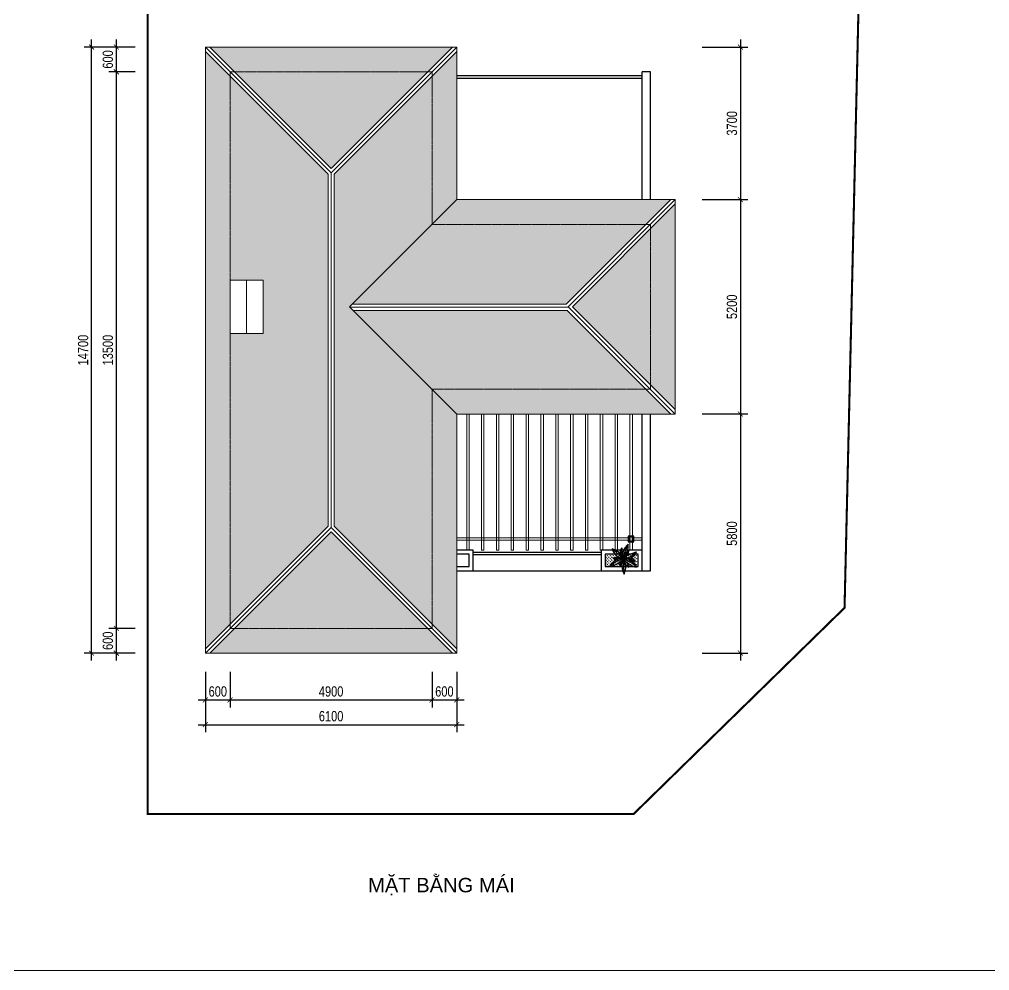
# Model space of a CAD drawing. Header units: millimetres. Extents: x 33748 to 451939, y -263262 to 62681.
# Drawn here: x 250200 to 273743, y -29645 to -6574 of the extents above; entities that cross this region are included whole.
import ezdxf
from ezdxf.enums import TextEntityAlignment as Align

# ---------------------------------------------------------------- set-up
doc = ezdxf.new("R2010")
doc.units = ezdxf.units.MM
doc.header["$PDMODE"] = 98
doc.linetypes.add('CENTER', pattern=[50.8, 31.75, -6.35, 6.35, -6.35])
doc.linetypes.add('HIDDEN', pattern=[0.375, 0.25, -0.125])
doc.layers.get('Defpoints').update_dxf_attribs({"color": 202, "lineweight": 13})
for name, color, linetype, lineweight in [('-FURNITURE', 46, 'Continuous', 9), ('-HIDE', 3, 'HIDDEN', 13), ('-LINE1', 7, 'Continuous', 18), ('-RANH GIOI KHU DAT', 12, 'CENTER', 18), ('-TEXT', 7, 'Continuous', 15)]:
    doc.layers.add(name, color=color, linetype=linetype, lineweight=lineweight)
for name, color, linetype in [('1-NETMANH', 8, 'Continuous'), ('12. NET DIM', 9, 'Continuous'), ('13. NET HATCH', 252, 'Continuous'), ('A-Flor-Hral', 242, 'Continuous')]:
    doc.layers.add(name, color=color, linetype=linetype)
doc.styles.add('AVANH', font='', dxfattribs={"width": 0.8})
doc.styles.get("Standard").update_dxf_attribs({"font": 'arial.ttf'})
doc.styles.get('AVANH').set_extended_font_data('.VnAvantH')
doc.dimstyles.new('C_100A3', dxfattribs={"dimscale": 100, "dimtxt": 2.5, "dimasz": 1.2, "dimexe": 1.8, "dimexo": 0, "dimgap": 0.75, "dimtad": 1, "dimdec": 0, "dimzin": 0, "dimdsep": 46, "dimtxsty": 'AVANH', "dimblk": 'ARCHTICK', "dimcen": 0, "dimdle": 1.8, "dimclrd": 256, "dimclre": 256, "dimclrt": 7, "dimadec": 0, "dimazin": 0, "dimtfac": 0.0001, "dimtdec": 0, "dimtix": 1, "dimtmove": 2, "dimatfit": 3, "dimldrblk": 'ARCHTICK', "dimfxl": 1.8, "dimtolj": 1, "dimtzin": 0, "dimarcsym": 0})

# ---------------------------------------------------------------- blocks, each defined once
blk = doc.blocks.new('_ARCHTICK')
at = {"const_width": 0.15}
blk.add_lwpolyline([(-0.5, -0.5), (0.5, 0.5)], dxfattribs=at)
blk = doc.blocks.new('*D264')
at = {"layer": '12. NET DIM', "lineweight": -2, "transparency": 16777216}
for p, q in [((254714, -22402), (254714, -23261)), ((255314, -22402), (255314, -23261)), ((254534, -23081), (255494, -23081))]:
    blk.add_line(p, q, dxfattribs=at)
at = {"layer": 'Defpoints', "color": 0, "transparency": 16777216}
for p in [(254714, -22402), (255314, -22402), (255314, -23081)]:
    blk.add_point(p, dxfattribs=at)
at = {"layer": '12. NET DIM', "lineweight": -2, "transparency": 16777216, "xscale": 120, "yscale": 120, "zscale": 120, "rotation": 180}
blk.add_blockref('_ARCHTICK', (254714, -23081), dxfattribs=at)
at = {"layer": '12. NET DIM', "lineweight": -2, "transparency": 16777216, "xscale": 120, "yscale": 120, "zscale": 120}
blk.add_blockref('_ARCHTICK', (255314, -23081), dxfattribs=at)
at = {"layer": '12. NET DIM', "color": 7, "transparency": 16777216, "insert": (255014, -22876), "char_height": 250, "attachment_point": 5, "style": 'AVANH'}
blk.add_mtext('\\A1;600', dxfattribs=at)
blk = doc.blocks.new('*D265')
at = {"layer": '12. NET DIM', "lineweight": -2, "transparency": 16777216}
for p, q in [((255314, -22402), (255314, -23261)), ((260213, -22402), (260213, -23261)), ((255134, -23081), (260393, -23081))]:
    blk.add_line(p, q, dxfattribs=at)
at = {"layer": 'Defpoints', "color": 0, "transparency": 16777216}
for p in [(255314, -22402), (260213, -22402), (260213, -23081)]:
    blk.add_point(p, dxfattribs=at)
at = {"layer": '12. NET DIM', "lineweight": -2, "transparency": 16777216, "xscale": 120, "yscale": 120, "zscale": 120, "rotation": 180}
blk.add_blockref('_ARCHTICK', (255314, -23081), dxfattribs=at)
at = {"layer": '12. NET DIM', "lineweight": -2, "transparency": 16777216, "xscale": 120, "yscale": 120, "zscale": 120}
blk.add_blockref('_ARCHTICK', (260213, -23081), dxfattribs=at)
at = {"layer": '12. NET DIM', "color": 7, "transparency": 16777216, "insert": (257764, -22876), "char_height": 250, "attachment_point": 5, "style": 'AVANH'}
blk.add_mtext('\\A1;4900', dxfattribs=at)
blk = doc.blocks.new('*D266')
at = {"layer": '12. NET DIM', "lineweight": -2, "transparency": 16777216}
for p, q in [((260213, -22402), (260213, -23261)), ((260813, -22402), (260813, -23261)), ((260033, -23081), (260993, -23081))]:
    blk.add_line(p, q, dxfattribs=at)
at = {"layer": 'Defpoints', "color": 0, "transparency": 16777216}
for p in [(260213, -22402), (260813, -22402), (260813, -23081)]:
    blk.add_point(p, dxfattribs=at)
at = {"layer": '12. NET DIM', "lineweight": -2, "transparency": 16777216, "xscale": 120, "yscale": 120, "zscale": 120, "rotation": 180}
blk.add_blockref('_ARCHTICK', (260213, -23081), dxfattribs=at)
at = {"layer": '12. NET DIM', "lineweight": -2, "transparency": 16777216, "xscale": 120, "yscale": 120, "zscale": 120}
blk.add_blockref('_ARCHTICK', (260813, -23081), dxfattribs=at)
at = {"layer": '12. NET DIM', "color": 7, "transparency": 16777216, "insert": (260513, -22876), "char_height": 250, "attachment_point": 5, "style": 'AVANH'}
blk.add_mtext('\\A1;600', dxfattribs=at)
blk = doc.blocks.new('*D267')
at = {"layer": '12. NET DIM', "lineweight": -2, "transparency": 16777216}
for p, q in [((254714, -22402), (254714, -23861)), ((260813, -22402), (260813, -23861)), ((254534, -23681), (260993, -23681))]:
    blk.add_line(p, q, dxfattribs=at)
at = {"layer": 'Defpoints', "color": 0, "transparency": 16777216}
for p in [(254714, -22402), (260813, -22402), (260813, -23681)]:
    blk.add_point(p, dxfattribs=at)
at = {"layer": '12. NET DIM', "lineweight": -2, "transparency": 16777216, "xscale": 120, "yscale": 120, "zscale": 120, "rotation": 180}
blk.add_blockref('_ARCHTICK', (254714, -23681), dxfattribs=at)
at = {"layer": '12. NET DIM', "lineweight": -2, "transparency": 16777216, "xscale": 120, "yscale": 120, "zscale": 120}
blk.add_blockref('_ARCHTICK', (260813, -23681), dxfattribs=at)
at = {"layer": '12. NET DIM', "color": 7, "transparency": 16777216, "insert": (257764, -23476), "char_height": 250, "attachment_point": 5, "style": 'AVANH'}
blk.add_mtext('\\A1;6100', dxfattribs=at)
blk = doc.blocks.new('*D268')
at = {"layer": '12. NET DIM', "lineweight": -2, "transparency": 16777216}
for p, q in [((253008, -7245), (252371, -7245)), ((252551, -7065), (252551, -8025)), ((253008, -7845), (252371, -7845))]:
    blk.add_line(p, q, dxfattribs=at)
at = {"layer": 'Defpoints', "color": 0, "transparency": 16777216}
for p in [(253008, -7245), (252551, -7845), (253008, -7845)]:
    blk.add_point(p, dxfattribs=at)
at = {"layer": '12. NET DIM', "lineweight": -2, "transparency": 16777216, "xscale": 120, "yscale": 120, "zscale": 120}
for p, rotation in [((252551, -7245), 90), ((252551, -7845), 270)]:
    blk.add_blockref('_ARCHTICK', p, dxfattribs=dict(at, rotation=rotation))
at = {"layer": '12. NET DIM', "color": 7, "transparency": 16777216, "insert": (252347, -7545), "char_height": 250, "attachment_point": 5, "rotation": 90, "style": 'AVANH'}
blk.add_mtext('\\A1;600', dxfattribs=at)
blk = doc.blocks.new('*D269')
at = {"layer": '12. NET DIM', "lineweight": -2, "transparency": 16777216}
for p, q in [((252551, -7665), (252551, -21525)), ((253008, -7845), (252371, -7845)), ((253008, -21345), (252371, -21345))]:
    blk.add_line(p, q, dxfattribs=at)
at = {"layer": 'Defpoints', "color": 0, "transparency": 16777216}
for p in [(253008, -7845), (252551, -21345), (253008, -21345)]:
    blk.add_point(p, dxfattribs=at)
at = {"layer": '12. NET DIM', "lineweight": -2, "transparency": 16777216, "xscale": 120, "yscale": 120, "zscale": 120}
for p, rotation in [((252551, -7845), 90), ((252551, -21345), 270)]:
    blk.add_blockref('_ARCHTICK', p, dxfattribs=dict(at, rotation=rotation))
at = {"layer": '12. NET DIM', "color": 7, "transparency": 16777216, "insert": (252347, -14595), "char_height": 250, "attachment_point": 5, "rotation": 90, "style": 'AVANH'}
blk.add_mtext('\\A1;13500', dxfattribs=at)
blk = doc.blocks.new('*D270')
at = {"layer": '12. NET DIM', "lineweight": -2, "transparency": 16777216}
for p, q in [((252551, -21165), (252551, -22125)), ((253008, -21345), (252371, -21345)), ((253008, -21945), (252371, -21945))]:
    blk.add_line(p, q, dxfattribs=at)
at = {"layer": 'Defpoints', "color": 0, "transparency": 16777216}
for p in [(253008, -21345), (252551, -21945), (253008, -21945)]:
    blk.add_point(p, dxfattribs=at)
at = {"layer": '12. NET DIM', "lineweight": -2, "transparency": 16777216, "xscale": 120, "yscale": 120, "zscale": 120}
for p, rotation in [((252551, -21345), 90), ((252551, -21945), 270)]:
    blk.add_blockref('_ARCHTICK', p, dxfattribs=dict(at, rotation=rotation))
at = {"layer": '12. NET DIM', "color": 7, "transparency": 16777216, "insert": (252347, -21645), "char_height": 250, "attachment_point": 5, "rotation": 90, "style": 'AVANH'}
blk.add_mtext('\\A1;600', dxfattribs=at)
blk = doc.blocks.new('*D271')
at = {"layer": '12. NET DIM', "lineweight": -2, "transparency": 16777216}
for p, q in [((253008, -7245), (251771, -7245)), ((251951, -22125), (251951, -7065)), ((253008, -21945), (251771, -21945))]:
    blk.add_line(p, q, dxfattribs=at)
at = {"layer": 'Defpoints', "color": 0, "transparency": 16777216}
for p in [(251951, -7245), (253008, -7245), (253008, -21945)]:
    blk.add_point(p, dxfattribs=at)
at = {"layer": '12. NET DIM', "lineweight": -2, "transparency": 16777216, "xscale": 120, "yscale": 120, "zscale": 120}
for p, rotation in [((251951, -7245), 90), ((251951, -21945), 270)]:
    blk.add_blockref('_ARCHTICK', p, dxfattribs=dict(at, rotation=rotation))
at = {"layer": '12. NET DIM', "color": 7, "transparency": 16777216, "insert": (251747, -14595), "char_height": 250, "attachment_point": 5, "rotation": 90, "style": 'AVANH'}
blk.add_mtext('\\A1;14700', dxfattribs=at)
blk = doc.blocks.new('*D276')
at = {"layer": '12. NET DIM', "lineweight": -2, "transparency": 16777216}
for p, q in [((266769, -7245), (267875, -7245)), ((267695, -7065), (267695, -11125)), ((266769, -10945), (267875, -10945))]:
    blk.add_line(p, q, dxfattribs=at)
at = {"layer": 'Defpoints', "color": 0, "transparency": 16777216}
for p in [(266769, -7245), (266769, -10945), (267695, -10945)]:
    blk.add_point(p, dxfattribs=at)
at = {"layer": '12. NET DIM', "lineweight": -2, "transparency": 16777216, "xscale": 120, "yscale": 120, "zscale": 120}
for p, rotation in [((267695, -7245), 90), ((267695, -10945), 270)]:
    blk.add_blockref('_ARCHTICK', p, dxfattribs=dict(at, rotation=rotation))
at = {"layer": '12. NET DIM', "color": 7, "transparency": 16777216, "insert": (267491, -9095), "char_height": 250, "attachment_point": 5, "rotation": 90, "style": 'AVANH'}
blk.add_mtext('\\A1;3700', dxfattribs=at)
blk = doc.blocks.new('*D277')
at = {"layer": '12. NET DIM', "lineweight": -2, "transparency": 16777216}
for p, q in [((267695, -10765), (267695, -16325)), ((266769, -10945), (267875, -10945)), ((266769, -16145), (267875, -16145))]:
    blk.add_line(p, q, dxfattribs=at)
at = {"layer": 'Defpoints', "color": 0, "transparency": 16777216}
for p in [(266769, -10945), (266769, -16145), (267695, -16145)]:
    blk.add_point(p, dxfattribs=at)
at = {"layer": '12. NET DIM', "lineweight": -2, "transparency": 16777216, "xscale": 120, "yscale": 120, "zscale": 120}
for p, rotation in [((267695, -10945), 90), ((267695, -16145), 270)]:
    blk.add_blockref('_ARCHTICK', p, dxfattribs=dict(at, rotation=rotation))
at = {"layer": '12. NET DIM', "color": 7, "transparency": 16777216, "insert": (267491, -13545), "char_height": 250, "attachment_point": 5, "rotation": 90, "style": 'AVANH'}
blk.add_mtext('\\A1;5200', dxfattribs=at)
blk = doc.blocks.new('*D278')
at = {"layer": '12. NET DIM', "lineweight": -2, "transparency": 16777216}
for p, q in [((267695, -15965), (267695, -22125)), ((266769, -16145), (267875, -16145)), ((266769, -21945), (267875, -21945))]:
    blk.add_line(p, q, dxfattribs=at)
at = {"layer": 'Defpoints', "color": 0, "transparency": 16777216}
for p in [(266769, -16145), (266769, -21945), (267695, -21945)]:
    blk.add_point(p, dxfattribs=at)
at = {"layer": '12. NET DIM', "lineweight": -2, "transparency": 16777216, "xscale": 120, "yscale": 120, "zscale": 120}
for p, rotation in [((267695, -16145), 90), ((267695, -21945), 270)]:
    blk.add_blockref('_ARCHTICK', p, dxfattribs=dict(at, rotation=rotation))
at = {"layer": '12. NET DIM', "color": 7, "transparency": 16777216, "insert": (267491, -19045), "char_height": 250, "attachment_point": 5, "rotation": 90, "style": 'AVANH'}
blk.add_mtext('\\A1;5800', dxfattribs=at)
blk = doc.blocks.new('mb-cay21')
for centre, radius, start, end in [((-350, -54), 344, 18.2679, 77.7577), ((83, 412), 383, 199.8532, 255.8716), ((-1036, -793), 1315, 39.2618, 54.5536), ((57, 207), 143, 131.9837, 205.4724), ((224, 201), 285, 157.16, 204.0107), ((607, 265), 647, 175.9263, 194.9396), ((323, 122), 344, 127.0526, 193.6397), ((904, -76), 918, 149.2774, 171.9041), ((-130, 286), 270, 297.6391, 353.4927), ((271, 12), 277, 118.6711, 171.4448), ((-495, 542), 695, 315.3527, 335.2401), ((-406, 380), 522, 342.1417, 1.7778), ((-11, -305), 360, 95.3509, 151.9516), ((-406, 380), 522, 278.611, 320.85), ((262, -799), 887, 107.6158, 131.4255), ((-155, -183), 260, 72.6029, 113.2685), ((-130, 326), 298, 244.7044, 267.5626), ((-249, -2287), 2343, 85.498, 90.09), ((-623, 273), 660, 323.9758, 339.4862), ((357, -131), 395, 154.191, 209.7589), ((69, 307), 265, 252.5643, 340.5658), ((1314, -105), 1316, 173.8852, 189.76), ((158, 0), 158, 169.0123, 258.5733), ((-267, -705), 795, 43.0584, 70.3682), ((495, -567), 793, 102.8236, 128.4584), ((420, 345), 517, 216.0101, 258.7514), ((-349, -155), 402, 28.0633, 29.2303), ((-89, 616), 575, 279.6289, 313.8517), ((252, 53), 245, 184.8141, 238.0945), ((-11, -305), 360, 23.5569, 85.5927), ((112, -192), 234, 44.3745, 98.3611), ((-382, -1631), 1733, 67.585, 73.6645), ((170, -57), 113, 15.6468, 102.6443), ((21, -96), 115, 141.0444, 190.8834), ((-116, -9), 111, 283.0214, 317.1626), ((-349, -155), 402, 334.7196, 5.6674), ((850, 187), 800, 197.5499, 205.3147)]:
    blk.add_arc(centre, radius, start, end)

msp = doc.modelspace()

# ---------------------------------------------------------------- hatches: boundary and pattern name
at = {"layer": '1-NETMANH'}
h = msp.add_hatch(dxfattribs=at)
h.set_pattern_fill('CO-01', color=256, scale=50)
h.set_pattern_definition([(90, (23206.434, 0), (-35.355339, 35.355339), [9.375, -61.335678]), (45, (23206.434, 0), (-35.355339, 35.355339), [9.375, -40.625]), (135, (23206.434, 0), (-35.355339, -35.355339), [9.375, -40.625])])
h.paths.add_polyline_path([(264413.7, -19845.1), (265213.7, -19845.1), (265213.7, -19545.1), (264413.7, -19545.1)])
at = {"layer": '13. NET HATCH'}
h = msp.add_hatch(dxfattribs=at)
h.set_pattern_fill('N-ONG-01', color=256, scale=200, angle=180)
h.set_pattern_definition([(94.9697, (-184, -200), (199.9982614, -2400.0002103), [184.6944, -4432.6642]), (0, (-200, -16), (200, 200), [16, -184]), (180, (0, 0), (-200, -200), [56, -144]), (270, (-56, 7e-15), (200, -200), [20, -180]), (90, (-184, -20), (-200, 200), [20, -180]), (180, (-184, 2e-14), (-200, -200), [16, -184]), (180, (-2e-15, -16), (-200, -200), [40, -160]), (265.0303, (-40, -16), (-199.9982614, -2400.0002103), [184.6944, -4432.6642]), (232.6961, (-40, -26), (2599.99717798, 3400.00214834), [52.8016, -5227.35]), (198.4349, (-72, -68), (-400.000087, -199.99968), [50.5964, -581.859]), (161.5651, (-120, -84), (400.000087, -199.99968), [50.5964, -581.859]), (127.3039, (-168, -68), (-2599.99717798, 3400.00214834), [52.8016, -5227.35]), (200.2249, (-82, -54), (2199.99945287, 800.00166712), [40.497, -4009.1944]), (159.7751, (-120, -68), (-2199.99945287, 800.00166712), [40.497, -4009.1944]), (127.4054, (-158, -54), (-2000.00199052, 2599.998493), [42.8018, -4237.385]), (232.5946, (-56, -20), (2000.00199052, 2599.998493), [42.8018, -4237.385])])
h.paths.add_polyline_path([(266007.6, -10945.1), (260813.3, -10945.1), (258276.9, -13481.5), (263471.1, -13481.5)])
h.paths.add_polyline_path([(260707.3, -7244.8), (254819.7, -7244.8), (257763.5, -10188.5)])
h = msp.add_hatch(dxfattribs=at)
h.set_pattern_fill('N-ONG-01', color=256, scale=200, angle=270)
h.set_pattern_definition([(184.9697, (200, -184), (2400.0002103, 199.9982614), [184.6944, -4432.6642]), (90, (16, -200), (-200, 200), [16, -184]), (270, (0, 0), (200, -200), [56, -144]), (0, (-1e-14, -56), (200, 200), [20, -180]), (180, (20, -184), (-200, -200), [20, -180]), (270, (-3e-14, -184), (200, -200), [16, -184]), (270, (16, -3e-15), (200, -200), [40, -160]), (355.0303, (16, -40), (2400.0002103, -199.9982614), [184.6944, -4432.6642]), (322.6961, (26, -40), (-3400.00214834, 2599.99717798), [52.8016, -5227.35]), (288.4349, (68, -72), (199.99968, -400.000087), [50.5964, -581.859]), (251.5651, (84, -120), (199.99968, 400.000087), [50.5964, -581.859]), (217.3039, (68, -168), (-3400.00214834, -2599.99717798), [52.8016, -5227.35]), (290.2249, (54, -82), (-800.00166712, 2199.99945287), [40.497, -4009.1944]), (249.7751, (68, -120), (-800.00166712, -2199.99945287), [40.497, -4009.1944]), (217.4054, (54, -158), (-2599.998493, -2000.00199052), [42.8018, -4237.385]), (322.5946, (20, -56), (-2599.998493, 2000.00199052), [42.8018, -4237.385])])
h.paths.add_polyline_path([(257688.5, -10325.7), (254713.7, -7350.8), (254713.7, -21839), (257688.5, -18864.2)])
h.paths.add_polyline_path([(256113.7, -14195.1), (255313.7, -14195.1), (255313.7, -12895.1), (256113.7, -12895.1)], flags=16)
h = msp.add_hatch(dxfattribs=at)
h.set_pattern_fill('N-ONG-01', color=256, scale=200, angle=90)
h.set_pattern_definition([(4.9697, (-200, 184), (-2400.0002103, -199.9982614), [184.6944, -4432.6642]), (270, (-16, 200), (200, -200), [16, -184]), (90, (0, 0), (-200, 200), [56, -144]), (180, (3e-15, 56), (-200, -200), [20, -180]), (0, (-20, 184), (200, 200), [20, -180]), (90, (1e-14, 184), (-200, 200), [16, -184]), (90, (-16, 1e-15), (-200, 200), [40, -160]), (175.0303, (-16, 40), (-2400.0002103, 199.9982614), [184.6944, -4432.6642]), (142.6961, (-26, 40), (3400.00214834, -2599.99717798), [52.8016, -5227.35]), (108.4349, (-68, 72), (-199.99968, 400.000087), [50.5964, -581.859]), (71.5651, (-84, 120), (-199.99968, -400.000087), [50.5964, -581.859]), (37.3039, (-68, 168), (3400.00214834, 2599.99717798), [52.8016, -5227.35]), (110.2249, (-54, 82), (800.00166712, -2199.99945287), [40.497, -4009.1944]), (69.7751, (-68, 120), (800.00166712, 2199.99945287), [40.497, -4009.1944]), (37.4054, (-54, 158), (2599.998493, 2000.00199052), [42.8018, -4237.385]), (142.5946, (-20, 56), (2599.998493, -2000.00199052), [42.8018, -4237.385])])
h.paths.add_polyline_path([(260813.3, -16145.1), (258213.3, -13545.1), (260813.3, -10945.1), (260813.3, -7350.8), (257838.5, -10325.7), (257838.5, -18864.2), (260813.3, -21839)])
h.paths.add_polyline_path([(266113.7, -11051.1), (263619.7, -13545.1), (266113.7, -16039)])
h = msp.add_hatch(dxfattribs=at)
h.set_pattern_fill('N-ONG-01', color=256, scale=200)
h.set_pattern_definition([(274.9697, (184, 200), (-199.9982614, 2400.0002103), [184.6944, -4432.6642]), (180, (200, 16), (-200, -200), [16, -184]), (0, (0, 0), (200, 200), [56, -144]), (90, (56, 0), (-200, 200), [20, -180]), (270, (184, 20), (200, -200), [20, -180]), (0, (184, 0), (200, 200), [16, -184]), (0, (0, 16), (200, 200), [40, -160]), (85.0303, (40, 16), (199.9982614, 2400.0002103), [184.6944, -4432.6642]), (52.6961, (40, 26), (-2599.99717798, -3400.00214834), [52.8016, -5227.35]), (18.4349, (72, 68), (400.000087, 199.99968), [50.5964, -581.859]), (341.5651, (120, 84), (-400.000087, 199.99968), [50.5964, -581.859]), (307.3039, (168, 68), (2599.99717798, -3400.00214834), [52.8016, -5227.35]), (20.2249, (82, 54), (-2199.99945287, -800.00166712), [40.497, -4009.1944]), (339.7751, (120, 68), (2199.99945287, -800.00166712), [40.497, -4009.1944]), (307.4054, (158, 54), (2000.00199052, -2599.998493), [42.8018, -4237.385]), (52.5946, (56, 20), (-2000.00199052, -2599.998493), [42.8018, -4237.385])])
h.paths.add_polyline_path([(257763.5, -19001.3), (254819.7, -21945.1), (260707.3, -21945.1)])
h.paths.add_polyline_path([(263494.1, -13631.5), (258299.8, -13631.5), (260813.3, -16145.1), (266007.6, -16145.1)])

# ---------------------------------------------------------------- linework, layer by layer
at = {"layer": '-FURNITURE'}
for points in [[(261053.7, -19445.1), (261113.7, -19445.1), (261113.7, -16145.1), (261053.7, -16145.1)], [(261413.7, -19445.1), (261473.7, -19445.1), (261473.7, -16145.1), (261413.7, -16145.1)], [(261773.7, -19445.1), (261833.7, -19445.1), (261833.7, -16145.1), (261773.7, -16145.1)], [(262133.7, -19445.1), (262193.7, -19445.1), (262193.7, -16145.1), (262133.7, -16145.1)], [(262493.7, -19445.1), (262553.7, -19445.1), (262553.7, -16145.1), (262493.7, -16145.1)], [(262853.7, -19445.1), (262913.7, -19445.1), (262913.7, -16145.1), (262853.7, -16145.1)], [(263213.7, -19445.1), (263273.7, -19445.1), (263273.7, -16145.1), (263213.7, -16145.1)], [(263573.7, -19445.1), (263633.7, -19445.1), (263633.7, -16145.1), (263573.7, -16145.1)], [(263933.7, -19445.1), (263993.7, -19445.1), (263993.7, -16145.1), (263933.7, -16145.1)], [(264293.7, -19445.1), (264353.7, -19445.1), (264353.7, -16145.1), (264293.7, -16145.1)], [(264653.7, -19445.1), (264713.7, -19445.1), (264713.7, -16145.1), (264653.7, -16145.1)], [(265013.7, -19445.1), (265073.7, -19445.1), (265073.7, -16145.1), (265013.7, -16145.1)], [(265313.7, -19205.1), (265313.7, -19145.1), (260813.3, -19145.1), (260813.3, -19205.1)]]:
    msp.add_lwpolyline(points, close=True, dxfattribs=at)
at = {"layer": '-HIDE', "ltscale": 5}
for points in [[(260213.3, -15545.1), (260213.3, -21345.1), (255313.7, -21345.1), (255313.7, -7844.8), (260213.3, -7844.8), (260213.3, -11545.1)], [(260213.3, -15545.1), (265513.7, -15545.1), (265513.7, -11545.1), (260213.3, -11545.1)]]:
    msp.add_lwpolyline(points, dxfattribs=at)
at = {"layer": '-LINE1'}
for p, q in [((266113.7, -10945.1), (260813.3, -10945.1)), ((266113.7, -16145.1), (266113.7, -10945.1)), ((260813.3, -16145.1), (266113.7, -16145.1))]:
    msp.add_line(p, q, dxfattribs=at)
for points in [[(260813.3, -16145.1), (260813.3, -21945.1), (254713.7, -21945.1), (254713.7, -7244.8), (260813.3, -7244.8), (260813.3, -10945.1)], [(260813.3, -7244.8), (257763.5, -10294.6), (254713.7, -7244.8)], [(260707.3, -7244.8), (257763.5, -10188.5), (254819.7, -7244.8)], [(254713.7, -7350.8), (257688.5, -10325.7), (257688.5, -18864.2), (254713.7, -21839)], [(260813.3, -7350.8), (257838.5, -10325.7), (257838.5, -18864.2), (260813.3, -21839)], [(257763.5, -10294.6), (257763.5, -18895.2)], [(260813.3, -16145.1), (258213.3, -13545.1), (260813.3, -10945.1)], [(266007.6, -10945.1), (263471.1, -13481.5), (258276.9, -13481.5)], [(266113.7, -16145.1), (263513.7, -13545.1), (266113.7, -10945.1)], [(266113.7, -16039), (263619.7, -13545.1), (266113.7, -11051.1)], [(255713.7, -12895.1), (255713.7, -14195.1)], [(263525.2, -13556.5), (258224.8, -13556.5)], [(266007.6, -16145.1), (263494.1, -13631.5), (258299.8, -13631.5)], [(260813.3, -21945.1), (257763.5, -18895.2), (254713.7, -21945.1)], [(260707.3, -21945.1), (257763.5, -19001.3), (254819.7, -21945.1)]]:
    msp.add_lwpolyline(points, dxfattribs=at)
msp.add_lwpolyline([(255313.7, -14195.1), (256113.7, -14195.1), (256113.7, -12895.1), (255313.7, -12895.1)], close=True, dxfattribs=at)
at = {"layer": '-RANH GIOI KHU DAT', "linetype": 'HIDDEN', "ltscale": 10, "const_width": 50}
msp.add_lwpolyline([(253313.7, -5844.8), (270572.2, -5844.8), (270223.2, -20846.1), (265106.9, -25844.8), (253313.7, -25844.8), (253313.7, -5844.8)], dxfattribs=at)
at = {"layer": '1-NETMANH'}
for p, q in [((265313.7, -7944.8), (260813.3, -7944.8)), ((265313.7, -10945.1), (265313.7, -7844.8)), ((265513.7, -7844.8), (265313.7, -7844.8)), ((265513.7, -10945.1), (265513.7, -7844.8)), ((265313.7, -8004.8), (260813.3, -8004.8)), ((265313.7, -19945.1), (265313.7, -16145.1)), ((265513.7, -19945.1), (265513.7, -16145.1)), ((265513.7, -19945.1), (265513.7, -16145.1)), ((260813.3, -19945.1), (265513.7, -19945.1))]:
    msp.add_line(p, q, dxfattribs=at)
for points in [[(260813.3, -19945.1), (261213.3, -19945.1), (261213.3, -19445.1), (260813.3, -19445.1)], [(261213.3, -19495.1), (264313.7, -19495.1)], [(260813.3, -19845.1), (261113.3, -19845.1), (261113.3, -19545.1), (260813.3, -19545.1)], [(261213.3, -19555.1), (264313.7, -19555.1)]]:
    msp.add_lwpolyline(points, dxfattribs=at)
for points in [[(264313.7, -19945.1), (265313.7, -19945.1), (265313.7, -19445.1), (264313.7, -19445.1)], [(264413.7, -19845.1), (265213.7, -19845.1), (265213.7, -19545.1), (264413.7, -19545.1)]]:
    msp.add_lwpolyline(points, close=True, dxfattribs=at)
at = {"layer": 'A-Flor-Hral'}
for points in [[(264973.7, -19245.1), (265113.7, -19245.1), (265113.7, -19105.1), (264973.7, -19105.1)], [(264985, -19233.7), (265102.3, -19233.7), (265102.3, -19116.4), (264985, -19116.4)]]:
    msp.add_lwpolyline(points, close=True, dxfattribs=at)
at = {"layer": 'Defpoints'}
msp.add_lwpolyline([(273947.2, -29645.1), (273947.2, 3618.9), (226907.2, 3618.9), (226907.2, -29645.1)], close=True, dxfattribs=at)

# ---------------------------------------------------------------- block references
at = {"layer": '1-NETMANH'}
msp.add_blockref('mb-cay21', (264859, -19701.2), dxfattribs=at)

# ---------------------------------------------------------------- texts
at = {"layer": '-TEXT', "color": 4}
msp.add_text('MẶT BẰNG MÁI', height=350, dxfattribs=at).set_placement((260440.2, -27746.3), align=Align.CENTER)

# ---------------------------------------------------------------- dimensions: what is measured, and where the dimension line sits
at = {"layer": '12. NET DIM'}
for base, p1, p2, picture, middle in [((251951.3, -7244.8), (253007.6, -21945.1), (253007.6, -7244.8), '*D271', (251747, -14594.9)), ((252551.3, -7844.8), (253007.6, -7244.8), (253007.6, -7844.8), '*D268', (252347, -7544.8)), ((267695.4, -10945.1), (266769.1, -7244.8), (266769.1, -10945.1), '*D276', (267491.1, -9094.9)), ((252551.3, -21345.1), (253007.6, -7844.8), (253007.6, -21345.1), '*D269', (252347, -14594.9)), ((267695.4, -16145.1), (266769.1, -10945.1), (266769.1, -16145.1), '*D277', (267491.1, -13545.1)), ((267695.4, -21945.1), (266769.1, -16145.1), (266769.1, -21945.1), '*D278', (267491.1, -19045.1)), ((252551.3, -21945.1), (253007.6, -21345.1), (253007.6, -21945.1), '*D270', (252347, -21645.1))]:
    dim = msp.add_linear_dim(base=base, p1=p1, p2=p2, angle=90, dimstyle='C_100A3', dxfattribs=at)
    dim.commit()
    dim.dimension.update_dxf_attribs({"geometry": picture, "text_midpoint": middle})
for base, p1, p2, picture, middle in [((255313.7, -23080.5), (254713.7, -22401.8), (255313.7, -22401.8), '*D264', (255013.7, -22876.2)), ((260813.3, -23680.5), (254713.7, -22401.8), (260813.3, -22401.8), '*D267', (257763.5, -23476.2)), ((260213.3, -23080.5), (255313.7, -22401.8), (260213.3, -22401.8), '*D265', (257763.5, -22876.2)), ((260813.3, -23080.5), (260213.3, -22401.8), (260813.3, -22401.8), '*D266', (260513.3, -22876.2))]:
    dim = msp.add_linear_dim(base=base, p1=p1, p2=p2, dimstyle='C_100A3', dxfattribs=at)
    dim.commit()
    dim.dimension.update_dxf_attribs({"geometry": picture, "text_midpoint": middle})

doc.saveas('drawing.dxf')
